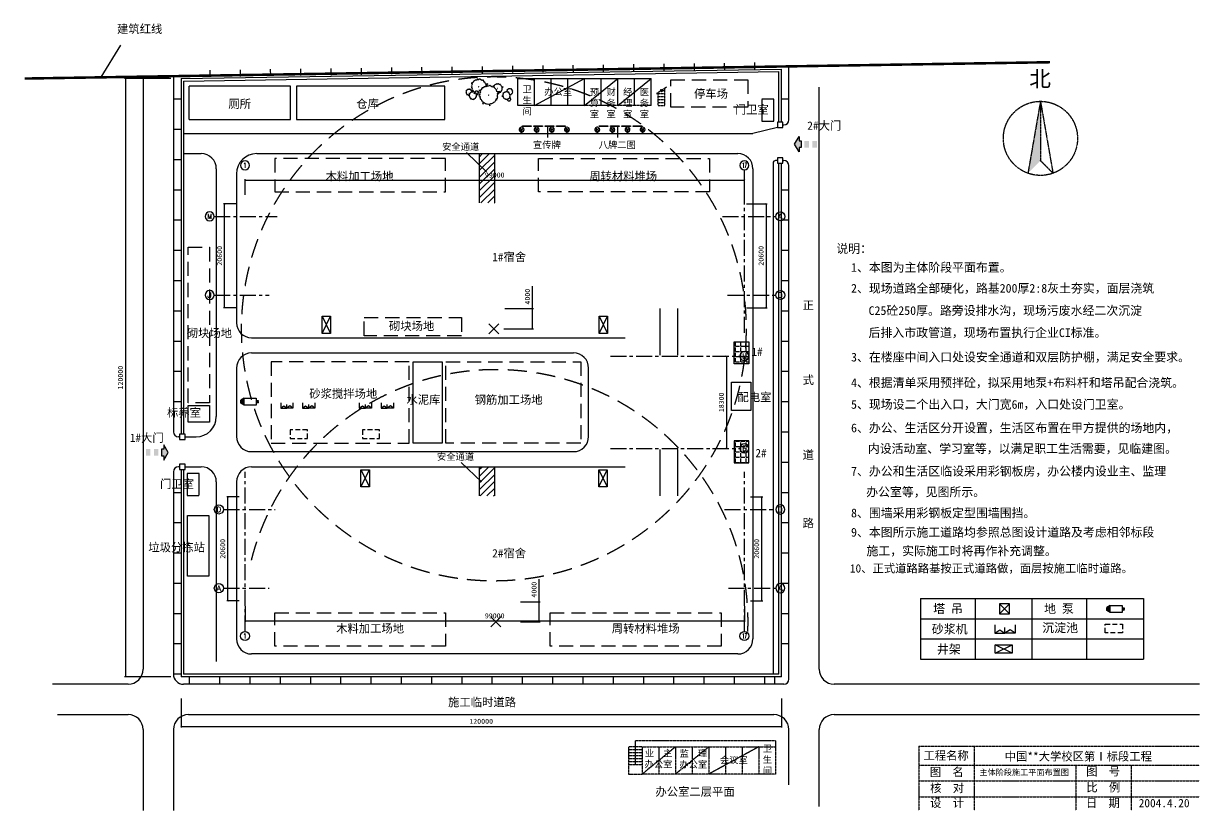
# Model space of a CAD drawing. Extents: x -583905 to 1065231, y 80891 to 497838.
# Drawn here: x -109435 to 123663, y 80891 to 236920 of the extents above; entities that cross this region are included whole.
import ezdxf
from ezdxf.enums import TextEntityAlignment as Align

# ---------------------------------------------------------------- set-up
doc = ezdxf.new("R2010")
doc.units = 0
for name, pattern in [('CENTER', [50.8, 31.75, -6.35, 6.35, -6.35]), ('DASHED', [19.05, 12.7, -6.35]), ('DASHED2', [9.525, 6.35, -3.175])]:
    doc.linetypes.add(name, pattern=pattern)
doc.layers.get('0').update_dxf_attribs({"linetype": 'CONTINUOUS'})
doc.layers.get('DEFPOINTS').update_dxf_attribs({"linetype": 'CONTINUOUS'})
for name, color, linetype in [('AXIS', 7, 'CONTINUOUS'), ('LAYER3', 3, 'CONTINUOUS'), ('LUNKUO', 6, 'CONTINUOUS'), ('周边', 7, 'CONTINUOUS'), ('围墙', 7, 'CONTINUOUS'), ('堆场', 7, 'DASHED'), ('塔吊机械', 1, 'CONTINUOUS'), ('墙基线', 7, 'CONTINUOUS'), ('拟建', 7, 'CONTINUOUS'), ('机械', 1, 'CONTINUOUS'), ('柱', 1, 'CONTINUOUS'), ('标注', 7, 'CONTINUOUS'), ('绿化', 3, 'CONTINUOUS'), ('轴线', 1, 'CENTER'), ('轴线号', 7, 'CONTINUOUS'), ('道路', 8, 'CONTINUOUS')]:
    doc.layers.add(name, color=color, linetype=linetype)
doc.styles.add('COMPLEX', font='COMPLEX')
doc.styles.add('文字', font='SimSun.ttf')
doc.dimstyles.new('ISO-25', dxfattribs={"dimtxt": 1000, "dimasz": 300, "dimexe": 200, "dimexo": 2000, "dimgap": 500, "dimtad": 1, "dimdec": 0, "dimtxsty": 'STANDARD', "dimblk": 'ARCHTICK', "dimcen": 2.5, "dimazin": 3, "dimtfac": 1, "dimtdec": 0, "dimtmove": 0, "dimatfit": 3})
pattern_1 = [(45, (-552362.3, -1137769.5), (-673.5192, 673.5192), [])]
pattern_2 = [(0, (-896584.9, -1137769.5), (0, 1047.75), [762, -285.75]), (90, (-896584.9, -1137769.5), (-1047.75, 6e-14), [762, -285.75])]

# ---------------------------------------------------------------- blocks, each defined once
blk = doc.blocks.new('_AXISO')
blk.add_circle((0, 0), 0.5)
at = {"layer": '轴线号', "style": 'COMPLEX', "width": 1.041667}
blk.add_attdef('A', text='', height=0.56, dxfattribs=at).set_placement((-0.25, -0.28), (0.25, -0.28), align=Align.FIT)
blk = doc.blocks.new('_ARCHTICK')
at = {"color": 0, "linetype": 'BYBLOCK', "const_width": 0.15}
blk.add_lwpolyline([(-0.5, -0.5), (0.5, 0.5)], dxfattribs=at)
blk = doc.blocks.new('*D9')
at = {"layer": 'DEFPOINTS', "color": 0}
for p in [(-69575, 201171), (-65341, 201171), (-65341, 180571)]:
    blk.add_point(p, dxfattribs=at)
at = {"layer": '标注', "color": 0}
for p, q in [((-67341, 201171), (-69775, 201171)), ((-69575, 180571), (-69575, 201171)), ((-67341, 180571), (-69775, 180571))]:
    blk.add_line(p, q, dxfattribs=at)
at = {"layer": '标注', "color": 0, "xscale": 300, "yscale": 300, "zscale": 300}
for p, rotation in [((-69575, 201171), 90), ((-69575, 180571), 270)]:
    blk.add_blockref('_ARCHTICK', p, dxfattribs=dict(at, rotation=rotation))
at = {"layer": '标注', "color": 0, "insert": (-70575, 190871), "char_height": 1000, "attachment_point": 5, "rotation": 90}
blk.add_mtext('20600', dxfattribs=at)
blk = doc.blocks.new('*D7')
at = {"layer": 'DEFPOINTS', "color": 0}
for p in [(33468, 205883), (-65532, 200962), (33468, 200962)]:
    blk.add_point(p, dxfattribs=at)
at = {"layer": '标注', "color": 0}
for p, q in [((-65532, 202962), (-65532, 206083)), ((-65532, 205883), (33468, 205883)), ((33468, 202962), (33468, 206083))]:
    blk.add_line(p, q, dxfattribs=at)
at = {"layer": '标注', "color": 0, "xscale": 300, "yscale": 300, "zscale": 300, "rotation": 180}
blk.add_blockref('_ARCHTICK', (-65532, 205883), dxfattribs=at)
at = {"layer": '标注', "color": 0, "xscale": 300, "yscale": 300, "zscale": 300}
blk.add_blockref('_ARCHTICK', (33468, 205883), dxfattribs=at)
at = {"layer": '标注', "color": 0, "insert": (-16032, 206883), "char_height": 1000, "attachment_point": 5}
blk.add_mtext('99000', dxfattribs=at)
blk = doc.blocks.new('*D8')
at = {"layer": 'DEFPOINTS', "color": 0}
for p in [(-65532, 123393), (33468, 123393), (33468, 118472)]:
    blk.add_point(p, dxfattribs=at)
at = {"layer": '标注', "color": 0}
for p, q in [((-65532, 121393), (-65532, 118272)), ((33468, 121393), (33468, 118272)), ((-65532, 118472), (33468, 118472))]:
    blk.add_line(p, q, dxfattribs=at)
at = {"layer": '标注', "color": 0, "xscale": 300, "yscale": 300, "zscale": 300, "rotation": 180}
blk.add_blockref('_ARCHTICK', (-65532, 118472), dxfattribs=at)
at = {"layer": '标注', "color": 0, "xscale": 300, "yscale": 300, "zscale": 300}
blk.add_blockref('_ARCHTICK', (33468, 118472), dxfattribs=at)
at = {"layer": '标注', "color": 0, "insert": (-16032, 119472), "char_height": 1000, "attachment_point": 5}
blk.add_mtext('99000', dxfattribs=at)
blk = doc.blocks.new('*D11')
at = {"layer": 'DEFPOINTS', "color": 0}
for p in [(25138, 170971), (25138, 152671), (29897, 152671)]:
    blk.add_point(p, dxfattribs=at)
at = {"layer": '标注', "color": 0}
for p, q in [((27138, 170971), (30097, 170971)), ((29897, 170971), (29897, 152671)), ((27138, 152671), (30097, 152671))]:
    blk.add_line(p, q, dxfattribs=at)
at = {"layer": '标注', "color": 0, "xscale": 300, "yscale": 300, "zscale": 300}
for p, rotation in [((29897, 170971), 90), ((29897, 152671), 270)]:
    blk.add_blockref('_ARCHTICK', p, dxfattribs=dict(at, rotation=rotation))
at = {"layer": '标注', "color": 0, "insert": (28897, 161821), "char_height": 1000, "attachment_point": 5, "rotation": 90}
blk.add_mtext('18300', dxfattribs=at)
blk = doc.blocks.new('*D10')
at = {"layer": 'DEFPOINTS', "color": 0}
for p in [(32655, 143071), (36889, 143071), (32655, 122471)]:
    blk.add_point(p, dxfattribs=at)
at = {"layer": '标注', "color": 0}
for p, q in [((34655, 143071), (37089, 143071)), ((36889, 122471), (36889, 143071)), ((34655, 122471), (37089, 122471))]:
    blk.add_line(p, q, dxfattribs=at)
at = {"layer": '标注', "color": 0, "xscale": 300, "yscale": 300, "zscale": 300}
for p, rotation in [((36889, 143071), 90), ((36889, 122471), 270)]:
    blk.add_blockref('_ARCHTICK', p, dxfattribs=dict(at, rotation=rotation))
at = {"layer": '标注', "color": 0, "insert": (35889, 132771), "char_height": 1000, "attachment_point": 5, "rotation": 90}
blk.add_mtext('20600', dxfattribs=at)
blk = doc.blocks.new('*D12')
at = {"layer": 'DEFPOINTS', "color": 0}
for p in [(31851, 201171), (31851, 180571), (37761, 180571)]:
    blk.add_point(p, dxfattribs=at)
at = {"layer": '标注', "color": 0}
for p, q in [((33851, 201171), (37961, 201171)), ((37761, 201171), (37761, 180571)), ((33851, 180571), (37961, 180571))]:
    blk.add_line(p, q, dxfattribs=at)
at = {"layer": '标注', "color": 0, "xscale": 300, "yscale": 300, "zscale": 300}
for p, rotation in [((37761, 201171), 90), ((37761, 180571), 270)]:
    blk.add_blockref('_ARCHTICK', p, dxfattribs=dict(at, rotation=rotation))
at = {"layer": '标注', "color": 0, "insert": (36761, 190871), "char_height": 1000, "attachment_point": 5, "rotation": 90}
blk.add_mtext('20600', dxfattribs=at)
blk = doc.blocks.new('*D13')
at = {"layer": 'DEFPOINTS', "color": 0}
for p in [(-68954, 143071), (-64719, 143071), (-64719, 122471)]:
    blk.add_point(p, dxfattribs=at)
at = {"layer": '标注', "color": 0}
for p, q in [((-66719, 143071), (-69154, 143071)), ((-68954, 122471), (-68954, 143071)), ((-66719, 122471), (-69154, 122471))]:
    blk.add_line(p, q, dxfattribs=at)
at = {"layer": '标注', "color": 0, "xscale": 300, "yscale": 300, "zscale": 300}
for p, rotation in [((-68954, 143071), 90), ((-68954, 122471), 270)]:
    blk.add_blockref('_ARCHTICK', p, dxfattribs=dict(at, rotation=rotation))
at = {"layer": '标注', "color": 0, "insert": (-69954, 132771), "char_height": 1000, "attachment_point": 5, "rotation": 90}
blk.add_mtext('20600', dxfattribs=at)
blk = doc.blocks.new('A$C3C6C44F6')
at = {"layer": '周边'}
h = blk.add_hatch(color=256, dxfattribs=at)
h.paths.add_polyline_path([(1986, 828), (786, 828), (786, 0), (1986, 0)])
h.paths.add_polyline_path([(786, 2266), (786, 1438), (1986, 1438), (1986, 2266)])
h.paths.add_polyline_path([(1986, 2844), (1986, 3244), (2771, 3244), (1386, 4044), (0, 3244), (786, 3244), (786, 2844)])
at = {"layer": '周边', "linetype": 'CONTINUOUS'}
blk.add_lwpolyline([(1986, 3244), (1986, 2844), (786, 2844), (786, 3244), (0, 3244), (1386, 4044), (2771, 3244), (1986, 3244)], dxfattribs=at)
blk = doc.blocks.new('CLUMP_OF_TREES_OR_BUSHES_-')
for points in [[(-10.993, 56.487), (-9.228, 58.426), (-10.144, 63.512), (-8.923, 67.033), (-3.43, 69.772), (2.673, 72.119), (-2.82, 71.728), (-10.449, 71.728), (-13.195, 74.075), (-13.806, 83.073), (-16.857, 86.594), (-22.045, 92.071), (-22.961, 94.81), (-22.656, 98.722), (-28.759, 100.678), (-31.811, 99.113), (-35.472, 101.461), (-45.543, 109.676), (-49.815, 108.503), (-55.308, 106.155), (-59.58, 106.938), (-60.801, 113.98), (-63.242, 104.982), (-67.209, 106.938), (-70.872, 104.59), (-74.839, 104.982), (-80.637, 101.461), (-86.435, 101.069), (-90.402, 97.548), (-90.402, 94.419), (-93.454, 90.898), (-98.947, 90.115), (-105.66, 90.115), (-101.083, 87.768), (-98.031, 82.682), (-100.778, 77.596), (-103.829, 74.466), (-103.219, 69.772), (-104.134, 65.077), (-108.102, 62.73), (-104.439, 60.774), (-102.609, 55.297), (-103.829, 50.211), (-102.303, 44.342), (-98.947, 41.995), (-98.031, 38.865), (-98.031, 34.953), (-93.148, 32.606), (-90.707, 29.476), (-91.317, 22.434), (-93.454, 17.348), (-89.487, 21.26), (-85.519, 23.999), (-82.468, 23.216), (-78.806, 19.304), (-74.228, 15.783), (-69.956, 15.392), (-59.886, 12.653), (-58.254, 7.074)], [(59.448, 5.262), (60.936, 4.858), (62.652, -1.011), (63.415, 4.858), (64.178, 5.836), (66.848, 6.814), (69.709, 6.569), (73.905, 7.792), (76.385, 9.748), (79.627, 10.237), (81.153, 12.438), (84.014, 15.127), (84.205, 17.084), (85.158, 17.573), (88.591, 16.839), (85.73, 20.262), (88.591, 20.751), (89.545, 21.974), (90.689, 24.174), (91.452, 24.663), (90.499, 25.886), (91.261, 31.999), (92.596, 33.466), (92.024, 36.645), (92.787, 38.845), (96.22, 40.557), (100.035, 42.024), (96.602, 41.779), (91.834, 41.779), (90.117, 43.246), (89.736, 48.871), (87.828, 51.071), (84.586, 54.494), (84.014, 56.206), (84.205, 58.651), (80.39, 59.873), (78.483, 58.895), (76.194, 60.362), (69.9, 65.497), (67.23, 64.764), (63.797, 63.297), (61.126, 63.786), (60.364, 68.187), (58.838, 62.563), (56.358, 63.786), (54.07, 62.319), (51.59, 62.563), (47.966, 60.362), (44.343, 60.118), (41.863, 57.917), (41.863, 55.961), (39.956, 53.761), (36.523, 53.272), (32.327, 53.272), (35.187, 51.805), (36.641, 49.381)]]:
    blk.add_lwpolyline(points)
for points in [[(-4.577, 66.508), (-7.629, 55.261), (-12.588, 57.706), (-17.166, 54.772), (-22.125, 55.261), (-29.372, 50.86), (-36.62, 50.371), (-41.579, 45.969), (-41.579, 42.057), (-45.393, 37.656), (-52.259, 36.678), (-60.651, 36.678), (-54.93, 33.743), (-51.115, 27.386), (-54.548, 21.029), (-58.363, 17.116), (-57.6, 11.248), (-58.744, 5.38), (-63.703, 2.446), (-59.126, 0), (-56.837, -6.846), (-58.363, -13.203), (-56.455, -20.539), (-52.259, -23.473), (-51.115, -27.385), (-51.115, -32.275), (-45.012, -35.21), (-41.96, -39.122), (-42.723, -47.924), (-45.393, -54.282), (-40.434, -49.391), (-35.475, -45.968), (-31.661, -46.946), (-27.083, -51.837), (-21.362, -56.238), (-16.021, -56.727), (-3.433, -60.15), (0, -71.887), (1.526, -60.15), (3.052, -58.194), (8.392, -56.238), (14.114, -56.727), (22.506, -54.282), (27.465, -50.369), (33.949, -49.391), (37.001, -44.99), (42.723, -39.611), (43.104, -35.699), (45.012, -34.721), (51.878, -36.188), (46.156, -29.341), (51.878, -28.363), (53.785, -25.918), (56.074, -21.517), (57.6, -20.539), (55.692, -18.094), (57.218, -5.868), (59.888, -2.934), (58.744, 3.424), (60.27, 7.825), (67.136, 11.248), (74.765, 14.182), (67.899, 13.693), (58.363, 13.693), (54.93, 16.627), (54.167, 27.875), (50.352, 32.276), (43.867, 39.123), (42.723, 42.546), (43.104, 47.436), (35.475, 49.882), (31.661, 47.925), (27.083, 50.86), (14.495, 61.129), (9.155, 59.662), (2.289, 56.728), (-3.052, 57.706)], [(-58.055, 61.947), (-58.97, 60.774), (-57.139, 60.774)], [(-1.144, 1.468), (-2.289, 0), (0, 0)], [(62.08, 35.667), (61.508, 34.933), (62.652, 34.933)]]:
    blk.add_lwpolyline(points, close=True)
blk = doc.blocks.new('A$C7AB25CB9')
at = {"layer": 'LAYER3'}
for p, q in [((42, 1205), (807, 1177)), ((807, 1177), (99, 1328)), ((994, 266), (219, 274)), ((445, 91), (994, 266)), ((1105, 1773), (1462, 1084)), ((1590, 617), (1120, 0)), ((1287, 60), (1590, 617)), ((1462, 1084), (1415, 1636))]:
    blk.add_line(p, q, dxfattribs=at)
blk.add_circle((924, 873), 200, dxfattribs=at)
for start, end in [(159.4395, 222.05005), (76.77535, 150.94372), (240.41806, 284.14241), (295.3565, 55.35439)]:
    blk.add_arc((897, 885), 913, start, end, dxfattribs=at)
blk = doc.blocks.new('*D19')
at = {"layer": 'DEFPOINTS', "color": 0}
for p in [(-12953, 122286), (-7239, 122286), (-12953, 118286)]:
    blk.add_point(p, dxfattribs=at)
at = {"layer": '标注', "color": 0}
for p, q in [((-7239, 122286), (-7239, 126753)), ((-10953, 122286), (-7039, 122286)), ((-7239, 118286), (-7239, 122286)), ((-10953, 118286), (-7039, 118286))]:
    blk.add_line(p, q, dxfattribs=at)
at = {"layer": '标注', "color": 0, "xscale": 300, "yscale": 300, "zscale": 300}
for p, rotation in [((-7239, 122286), 90), ((-7239, 118286), 270)]:
    blk.add_blockref('_ARCHTICK', p, dxfattribs=dict(at, rotation=rotation))
at = {"layer": '标注', "color": 0, "insert": (-8239, 124669), "char_height": 1000, "attachment_point": 5, "rotation": 90}
blk.add_mtext('4000', dxfattribs=at)
blk = doc.blocks.new('A$C466C0C2C')
at = {"layer": '机械'}
for p, q in [((0, 619), (250, 619)), ((0, 520), (250, 520)), ((83, 619), (83, 520)), ((100, 724), (422, 724)), ((100, 415), (422, 415)), ((250, 619), (250, 520)), ((422, 1139), (2397, 1139)), ((422, 0), (422, 1139)), ((2397, 0), (422, 0)), ((2397, 1139), (2937, 827)), ((2397, 1139), (2397, 0)), ((2397, 1139), (2397, 0)), ((2397, 0), (2937, 312)), ((2515, 1071), (2515, 68)), ((2617, 1012), (2617, 127)), ((2726, 949), (2726, 190)), ((2836, 885), (2836, 253)), ((2937, 827), (2937, 312))]:
    blk.add_line(p, q, dxfattribs=at)
for centre, start, end in [((100, 624), 90, 180), ((100, 515), 180, 270)]:
    blk.add_arc(centre, 100, start, end, dxfattribs=at)
blk = doc.blocks.new('A$C09D66538')
at = {"layer": '柱', "xscale": 1.5, "yscale": 1.5, "zscale": 1.5}
blk.add_blockref('A$C466C0C2C', (0, 0), dxfattribs=at)
blk = doc.blocks.new('A$C163C7220')
at = {"layer": 'LUNKUO', "ltscale": 2, "rotation": 359.999990026076}
blk.add_blockref('A$C09D66538', (0, 0), dxfattribs=at)
blk = doc.blocks.new('*D32')
at = {"layer": 'DEFPOINTS', "color": 0}
for p in [(-16032, 180386), (-8541, 180386), (-16207, 176386)]:
    blk.add_point(p, dxfattribs=at)
at = {"layer": '标注', "color": 0}
for p, q in [((-8541, 180386), (-8541, 184853)), ((-14032, 180386), (-8341, 180386)), ((-8541, 176386), (-8541, 180386)), ((-14207, 176386), (-8341, 176386))]:
    blk.add_line(p, q, dxfattribs=at)
at = {"layer": '标注', "color": 0, "xscale": 300, "yscale": 300, "zscale": 300}
for p, rotation in [((-8541, 180386), 90), ((-8541, 176386), 270)]:
    blk.add_blockref('_ARCHTICK', p, dxfattribs=dict(at, rotation=rotation))
at = {"layer": '标注', "color": 0, "insert": (-9541, 182769), "char_height": 1000, "attachment_point": 5, "rotation": 90}
blk.add_mtext('4000', dxfattribs=at)
blk = doc.blocks.new('*D37')
at = {"layer": 'DEFPOINTS', "color": 0}
for p in [(-78217, 105070), (40780, 105070), (40780, 97570)]:
    blk.add_point(p, dxfattribs=at)
at = {"layer": '标注', "color": 0}
for p, q in [((-78217, 103070), (-78217, 97370)), ((40780, 103070), (40780, 97370)), ((-78217, 97570), (40780, 97570))]:
    blk.add_line(p, q, dxfattribs=at)
at = {"layer": '标注', "color": 0, "xscale": 300, "yscale": 300, "zscale": 300, "rotation": 180}
blk.add_blockref('_ARCHTICK', (-78217, 97570), dxfattribs=at)
at = {"layer": '标注', "color": 0, "xscale": 300, "yscale": 300, "zscale": 300}
blk.add_blockref('_ARCHTICK', (40780, 97570), dxfattribs=at)
at = {"layer": '标注', "color": 0, "insert": (-18718, 98570), "char_height": 1000, "attachment_point": 5}
blk.add_mtext('120000', dxfattribs=at)
blk = doc.blocks.new('*D38')
at = {"layer": 'DEFPOINTS', "color": 0}
for p in [(-78217, 226003), (-89211, 107421), (-78217, 107421)]:
    blk.add_point(p, dxfattribs=at)
at = {"layer": '标注', "color": 0}
for p, q in [((-80217, 226003), (-89411, 226003)), ((-89211, 226003), (-89211, 107421)), ((-80217, 107421), (-89411, 107421))]:
    blk.add_line(p, q, dxfattribs=at)
at = {"layer": '标注', "color": 0, "xscale": 300, "yscale": 300, "zscale": 300}
for p, rotation in [((-89211, 226003), 90), ((-89211, 107421), 270)]:
    blk.add_blockref('_ARCHTICK', p, dxfattribs=dict(at, rotation=rotation))
at = {"layer": '标注', "color": 0, "insert": (-90211, 166712), "char_height": 1000, "attachment_point": 5, "rotation": 90}
blk.add_mtext('120000', dxfattribs=at)

msp = doc.modelspace()

# ---------------------------------------------------------------- hatches: boundary and pattern name
at = {"linetype": 'CENTER'}
msp.add_hatch(color=256, dxfattribs=at).paths.add_polyline_path([(92140.2, 221496.2), (89656.9, 207233.6), (92140.2, 209740)])
at = {"layer": '周边'}
h = msp.add_hatch(dxfattribs=at)
h.set_pattern_fill('ANGLE', color=256, scale=150, style=0)
h.set_pattern_definition(pattern_2)
h.paths.add_polyline_path([(34357.1, 173840.7), (31435.2, 173840.7), (31435.2, 169438.1), (34357.1, 169438.1)])
h = msp.add_hatch(dxfattribs=at)
h.set_pattern_fill('ANGLE', color=256, scale=150, style=0)
h.set_pattern_definition(pattern_2)
h.paths.add_polyline_path([(31435.2, 149801.5), (34357.1, 149801.5), (34357.1, 154204.1), (31435.2, 154204.1)])
h.paths.add_polyline_path([(35227.2, 150537.9), (38367.5, 150537.9), (38367.5, 152937.7), (35227.2, 152937.7)], flags=9)
at = {"layer": '绿化', "ltscale": 8000}
h = msp.add_hatch(dxfattribs=at)
h.set_pattern_fill('ANSI31', color=256, scale=300, style=0)
h.set_pattern_definition(pattern_1)
h.paths.add_polyline_path([(-19032.2, 201356.1), (-16032.2, 201356.1), (-16032.2, 208929.4), (-17345, 211121.1), (-19032.2, 211121.1)])
h.paths.add_polyline_path([(-16032.2, 211121.1), (-17345, 211121.1), (-16032.2, 208929.4)], flags=17)
h.paths.add_polyline_path([(-17432.2, 206932.9), (-14632.2, 206932.9), (-14632.2, 206032.9), (-17432.2, 206032.9)], flags=9)
h = msp.add_hatch(dxfattribs=at)
h.set_pattern_fill('ANSI31', color=256, scale=300, style=0)
h.set_pattern_definition(pattern_1)
h.paths.add_polyline_path([(-19032.2, 143256.1), (-16032.2, 143256.1), (-16032.2, 149033.7), (-19032.2, 149033.7)])

# ---------------------------------------------------------------- linework, layer by layer
at = {"ltscale": 100}
for p, q in [((-109184.7, 226010.1), (94027.5, 229246.6)), ((-78217.2, 226003.2), (40780.4, 227898.5)), ((-77717.2, 225511.1), (40280.4, 227390.5))]:
    msp.add_line(p, q, dxfattribs=at)
for p, q in [((-11434.6, 226050), (1765.4, 226050)), ((-11434.6, 220650), (-11434.6, 226050)), ((-8134.6, 220650), (1765.4, 226050)), ((-8134.6, 220650), (-8134.6, 226050)), ((-4834.6, 220650), (-4834.6, 226050)), ((-1534.6, 220650), (-1534.6, 226050)), ((1765.4, 220650), (8365.4, 226050)), ((1765.4, 220650), (1765.4, 226050)), ((1765.4, 220650), (1765.4, 226050)), ((1765.4, 226050), (14965.4, 226050)), ((5065.4, 220650), (5065.4, 226050)), ((8365.4, 220650), (14965.4, 226050)), ((8365.4, 220650), (8365.4, 226050)), ((11665.4, 220650), (11665.4, 226050)), ((14965.4, 220650), (14965.4, 226050)), ((1765.4, 220650), (-11434.6, 220650)), ((-19032.2, 201356.1), (-19032.2, 211121.1)), ((-16032.2, 201356.1), (-16032.2, 211121.1)), ((-19032.2, 143256.1), (-19032.2, 149033.7)), ((-16032.2, 143256.1), (-16032.2, 149033.7))]:
    msp.add_line(p, q)
at = {"linetype": 'CENTER'}
for p, q in [((16881.7, 223881.8), (17074.4, 223406.5)), ((16882.3, 223601.6), (16881.7, 223881.8)), ((17072.5, 223726.2), (18021.9, 224347.8)), ((17714.1, 220650), (17714.1, 224146.3)), ((16042.1, 223051.4), (16882.3, 223601.6)), ((16339.7, 220650), (16339.7, 223246.3)), ((16339.7, 223050), (17714.1, 223050)), ((16339.7, 222450), (17714.1, 222450)), ((16339.7, 221850), (17714.1, 221850)), ((16956.2, 223650), (17714.1, 223650)), ((17074.4, 223406.5), (17072.5, 223726.2)), ((92140.2, 221496.2), (89656.9, 207233.6)), ((92140.2, 221496.2), (94623.5, 207233.6)), ((92140.2, 221496.2), (92140.2, 209740)), ((14965.4, 220650), (1765.4, 220650)), ((16339.7, 221250), (17714.1, 221250)), ((16339.7, 220650), (17714.1, 220650)), ((94623.5, 207233.6), (92140.2, 209740)), ((13209, 93519), (10460.3, 93519)), ((10460.3, 93519), (10460.3, 88119)), ((39609, 94719), (11834.6, 94719)), ((11834.6, 94719), (11834.6, 89919)), ((13209, 93519), (26409, 93519)), ((19809, 93519), (13209, 88119)), ((13209, 93519), (13209, 88119)), ((16509, 93519), (16509, 88119)), ((19809, 93519), (19809, 88119)), ((26409, 93519), (19809, 88119)), ((23109, 93519), (23109, 88119)), ((36309, 93519), (26409, 88119)), ((26409, 93519), (39609, 93519)), ((26409, 93519), (26409, 88119)), ((26409, 93519), (26409, 88119)), ((29709, 93519), (29709, 88119)), ((33009, 93519), (33009, 88119)), ((36309, 93519), (36309, 88119)), ((39609, 94719), (39609, 88119)), ((68009.1, 93670.6), (123663.3, 93670.6)), ((68009.1, 93670.6), (68009.1, 80891.3)), ((78986.1, 93670.6), (78986.1, 80891.3)), ((13209, 92919), (10460.3, 92919)), ((13209, 92319), (10460.3, 92319)), ((13209, 91719), (10460.3, 91719)), ((13209, 91119), (10460.3, 91119)), ((13209, 90519), (10460.3, 90519)), ((13209, 89919), (10460.3, 89919)), ((68009.1, 89859.9), (123663.3, 89859.9)), ((99171.6, 89859.9), (99171.6, 80891.3)), ((110124, 89859.9), (110124, 80891.3)), ((10460.3, 88119), (13209, 88119)), ((26409, 88119), (13209, 88119)), ((39609, 88119), (26409, 88119)), ((68009.1, 86761.4), (123663.3, 86761.4)), ((68009.1, 83625.6), (123663.3, 83625.6))]:
    msp.add_line(p, q, dxfattribs=at)
msp.add_circle((92140.2, 214148.7), 7347.5, dxfattribs=at)
at = {"layer": '周边'}
for p, q in [((-17634.9, 207531.8), (-21640.6, 211338.3)), ((-18659.9, 146069.6), (-22665.7, 149876.1)), ((68357.1, 122901), (90460.8, 122901)), ((68357.1, 122901), (68357.1, 110901)), ((90460.8, 122901), (112564.5, 122901)), ((101298, 122901), (101298, 110901)), ((112564.5, 122901), (112564.5, 110901)), ((68357.1, 118901), (90460.8, 118901)), ((68357.1, 118901), (90460.8, 118901)), ((90460.8, 118901), (112564.5, 118901)), ((90460.8, 118901), (112564.5, 118901)), ((68357.1, 114901), (90460.8, 114901)), ((90460.8, 114901), (112564.5, 114901)), ((68357.1, 110901), (112564.5, 110901))]:
    msp.add_line(p, q, dxfattribs=at)
for points in [[(31435.2, 173840.7), (34357.1, 173840.7), (34357.1, 169438.1), (31435.2, 169438.1)], [(-32195.3, 169874.8), (-26476.5, 169874.8), (-26476.5, 153704.5), (-32195.3, 153704.5)], [(30910.4, 165806.3), (34759.8, 165806.3), (34759.8, 160165.8), (30910.4, 160165.8)], [(-76823.9, 161175), (-72552.6, 161175), (-72552.6, 157889.5), (-76823.9, 157889.5)], [(31435.2, 149801.5), (34357.1, 149801.5), (34357.1, 154204.1), (31435.2, 154204.1)], [(-76904.9, 139407.2), (-72734.7, 139407.2), (-72734.7, 127346.8), (-76904.9, 127346.8)]]:
    msp.add_lwpolyline(points, close=True, dxfattribs=at)
at = {"layer": '围墙'}
for p, q in [((-94067.8, 226250.8), (-90177, 232611.7)), ((-12444.7, 227183.8), (-12462.8, 228504.4)), ((-6445.3, 227266.1), (-6463.4, 228586.7)), ((-445.8, 227348.3), (-464, 228668.9)), ((5553.6, 227430.6), (5535.5, 228751.2)), ((11553, 227512.8), (11534.9, 228833.4)), ((17552.5, 227595.1), (17534.4, 228915.7)), ((23551.9, 227677.3), (23533.8, 228997.9)), ((29551.3, 227759.6), (29533.2, 229080.2)), ((35550.8, 227841.8), (35532.7, 229162.4)), ((-72439.1, 226361.4), (-72457.2, 227682)), ((-66439.6, 226443.6), (-66457.8, 227764.2)), ((-60440.2, 226525.9), (-60458.3, 227846.5)), ((-54440.8, 226608.1), (-54458.9, 227928.7)), ((-48441.3, 226690.4), (-48459.4, 228011)), ((-42441.9, 226772.6), (-42460, 228093.2)), ((-36442.5, 226854.9), (-36460.6, 228175.5)), ((-30443, 226937.1), (-30461.1, 228257.7)), ((-24443.6, 227019.4), (-24461.7, 228340)), ((-18444.2, 227101.6), (-18462.3, 228422.2)), ((40280.4, 217343), (40280.4, 227390.5)), ((40780.4, 217343), (40780.4, 227898.5)), ((-78217.2, 226003.2), (-78217.2, 155516.4)), ((-77717.2, 225511.1), (-77717.2, 155516.4)), ((-79537.9, 221967.1), (-78217.2, 221967.1)), ((40780.4, 221967.1), (42101.1, 221967.1)), ((-79537.9, 215967.1), (-78217.2, 215967.1)), ((-79537.9, 209967.1), (-78217.2, 209967.1)), ((40280.4, 107921.1), (40280.4, 209209.9)), ((40780.4, 107421.1), (40780.4, 209209.9)), ((-79537.9, 203967.1), (-78217.2, 203967.1)), ((40780.4, 203967.1), (42101.1, 203967.1)), ((-79537.9, 197967.1), (-78217.2, 197967.1)), ((40780.4, 197967.1), (42101.1, 197967.1)), ((-79537.9, 191967.1), (-78217.2, 191967.1)), ((40780.4, 191967.1), (42101.1, 191967.1)), ((-79537.9, 185967.1), (-78217.2, 185967.1)), ((40780.4, 185967.1), (42101.1, 185967.1)), ((-79537.9, 179967.1), (-78217.2, 179967.1)), ((40780.4, 179967.1), (42101.1, 179967.1)), ((-79537.9, 173967.1), (-78217.2, 173967.1)), ((40780.4, 173967.1), (42101.1, 173967.1)), ((-79537.9, 167967.1), (-78217.2, 167967.1)), ((40780.4, 167967.1), (42101.1, 167967.1)), ((-79537.9, 161967.1), (-78217.2, 161967.1)), ((40780.4, 161967.1), (42101.1, 161967.1)), ((40780.4, 155967.1), (42101.1, 155967.1)), ((40780.4, 149967.1), (42101.1, 149967.1)), ((-78217.2, 148500.4), (-78217.2, 107421.1)), ((-77717.2, 148500.4), (-77717.2, 107921.1)), ((-79537.9, 143967.1), (-78217.2, 143967.1)), ((40780.4, 143967.1), (42101.1, 143967.1)), ((-79537.9, 137967.1), (-78217.2, 137967.1)), ((40780.4, 137967.1), (42101.1, 137967.1)), ((-79537.9, 131967.1), (-78217.2, 131967.1)), ((40780.4, 131967.1), (42101.1, 131967.1)), ((-79537.9, 125967.1), (-78217.2, 125967.1)), ((40780.4, 125967.1), (42101.1, 125967.1)), ((40780.4, 125967.1), (42101.1, 125967.1)), ((-79537.9, 119967.1), (-78217.2, 119967.1)), ((40780.4, 119967.1), (42101.1, 119967.1)), ((40780.4, 119967.1), (42101.1, 119967.1)), ((-79537.9, 113967.1), (-78217.2, 113967.1)), ((40780.4, 113967.1), (42101.1, 113967.1)), ((40780.4, 113967.1), (42101.1, 113967.1)), ((-79537.9, 107967.1), (-78217.2, 107967.1)), ((40780.4, 107421.1), (-78217.2, 107421.1)), ((40280.4, 107921.1), (-77717.2, 107921.1)), ((-76508.8, 106100.4), (-76508.8, 107421.1)), ((-70508.8, 106100.4), (-70508.8, 107421.1)), ((-64508.8, 106100.4), (-64508.8, 107421.1)), ((-58508.8, 106100.4), (-58508.8, 107421.1)), ((-52508.8, 106100.4), (-52508.8, 107421.1)), ((-46508.8, 106100.4), (-46508.8, 107421.1)), ((-40508.8, 106100.4), (-40508.8, 107421.1)), ((-34508.8, 106100.4), (-34508.8, 107421.1)), ((-28508.8, 106100.4), (-28508.8, 107421.1)), ((-22508.8, 106100.4), (-22508.8, 107421.1)), ((-16508.8, 106100.4), (-16508.8, 107421.1)), ((-10508.8, 106100.4), (-10508.8, 107421.1)), ((-4508.8, 106100.4), (-4508.8, 107421.1)), ((1491.2, 106100.4), (1491.2, 107421.1)), ((7491.2, 106100.4), (7491.2, 107421.1)), ((13491.2, 106100.4), (13491.2, 107421.1)), ((19491.2, 106100.4), (19491.2, 107421.1)), ((25491.2, 106100.4), (25491.2, 107421.1)), ((31491.2, 106100.4), (31491.2, 107421.1)), ((37491.2, 106100.4), (37491.2, 107421.1)), ((39491.2, 106100.4), (39491.2, 107421.1))]:
    msp.add_line(p, q, dxfattribs=at)
at = {"layer": '围墙', "linetype": 'DASHED', "ltscale": 200, "const_width": 500}
msp.add_lwpolyline([(-109184.7, 226010.1), (94027.5, 229246.6)], dxfattribs=at)
at = {"layer": '围墙'}
for points in [[(41068.2, 216276.5), (41068.2, 217343), (40001.7, 217343), (40001.7, 216276.5)], [(41068.2, 209209.9), (41068.2, 210276.5), (40001.7, 210276.5), (40001.7, 209209.9)], [(-77420.3, 154449.9), (-77420.3, 155516.4), (-78486.8, 155516.4), (-78486.8, 154449.9)], [(-77420.3, 148500.4), (-77420.3, 149567), (-78486.8, 149567), (-78486.8, 148500.4)]]:
    msp.add_lwpolyline(points, close=True, dxfattribs=at)
at = {"layer": '围墙', "color": 4, "linetype": 'DASHED2', "ltscale": 150}
for points in [[(-53167.8, 156335.9), (-56580.7, 156335.9), (-56580.7, 154655.6), (-53167.8, 154655.6)], [(-38840.5, 156335.9), (-42253.3, 156335.9), (-42253.3, 154655.6), (-38840.5, 154655.6)], [(104996.3, 117810.4), (108409.2, 117810.4), (108409.2, 116130.1), (104996.3, 116130.1)]]:
    msp.add_lwpolyline(points, close=True, dxfattribs=at)
at = {"layer": '堆场'}
for p, q in [((-5565, 216488), (-5565, 214348.3)), ((8310.5, 216488), (8310.5, 214348.3)), ((79194.3, 122901), (79194.3, 110901)), ((90460.8, 122901), (90460.8, 110901))]:
    msp.add_line(p, q, dxfattribs=at)
for points in [[(-76687.3, 217883.7), (-56539.3, 217883.7), (-56539.3, 224523.5), (-76687.3, 224523.5)], [(-55294.7, 217883.7), (-25895.4, 217883.7), (-25895.4, 224523.5), (-55294.7, 224523.5)], [(39280.6, 217542.7), (39280.6, 221943.7), (36941.7, 221943.7), (36941.7, 217542.7)], [(-74649.3, 143319.5), (-74649.3, 147720.5), (-76988.3, 147720.5), (-76988.3, 143319.5)]]:
    msp.add_lwpolyline(points, close=True, dxfattribs=at)
at = {"layer": '堆场', "ltscale": 220}
for points in [[(18861.8, 225739.7), (34112.5, 225739.7), (34112.5, 220339.7), (18861.8, 220339.7)], [(-59651.3, 203534.9), (-25759, 203534.9), (-25759, 210174.6), (-59651.3, 210174.6)], [(26556, 203534.9), (-7336.3, 203534.9), (-7336.3, 210174.6), (26556, 210174.6)], [(-76823.9, 192554.6), (-72557.3, 192554.6), (-72557.3, 161742.6), (-76823.9, 161742.6)], [(-41914.8, 178606), (-22637.8, 178606), (-22637.8, 175017.4), (-41914.8, 175017.4)], [(-60367.9, 153704.5), (-33018.8, 153704.5), (-33018.8, 169874.8), (-60367.9, 169874.8)], [(1003.1, 153704.5), (-25699.7, 153704.5), (-25699.7, 169874.8), (1003.1, 169874.8)], [(-59651.3, 120107.3), (-25759, 120107.3), (-25759, 113467.6), (-59651.3, 113467.6)], [(-5033, 120107.3), (28859.3, 120107.3), (28859.3, 113467.6), (-5033, 113467.6)]]:
    msp.add_lwpolyline(points, close=True, dxfattribs=at)
at = {"layer": '塔吊机械', "color": 6, "ltscale": 100}
for p, q in [((-50245.2, 175473.2), (-48564.9, 178886.1)), ((-50245.2, 178886.1), (-48564.9, 175473.2)), ((4650.4, 178886.1), (6330.7, 175473.2)), ((4650.4, 175473.2), (6330.7, 178886.1)), ((-42549.9, 148446.6), (-40869.6, 145033.7)), ((-42549.9, 145033.7), (-40869.6, 148446.6)), ((4580.7, 148446.6), (6261, 145033.7)), ((4580.7, 145033.7), (6261, 148446.6)), ((86560.6, 112060.2), (83147.7, 113740.5)), ((83147.7, 112060.2), (86560.6, 113740.5))]:
    msp.add_line(p, q, dxfattribs=at)
at = {"layer": '塔吊机械'}
for p, q in [((-15207, 175386.1), (-17207, 177386.1)), ((-15207, 177386.1), (-17207, 175386.1)), ((86037.5, 119882.1), (84037.5, 121882.1)), ((84037.5, 119882.1), (86037.5, 121882.1)), ((-14821.8, 117286.1), (-16821.8, 119286.1)), ((-14821.8, 119286.1), (-16821.8, 117286.1))]:
    msp.add_line(p, q, dxfattribs=at)
at = {"layer": '塔吊机械', "ltscale": 100}
for p, q in [((-58461.9, 161686.5), (-58461.9, 160686.2)), ((-58461.9, 160686.2), (-57863.1, 161118.2)), ((-57863.1, 161118.2), (-57264.3, 160686.2)), ((-57264.3, 160686.2), (-57264.3, 161381.7)), ((-56665.5, 161118.2), (-57264.3, 160686.2)), ((-56066.7, 160686.2), (-56665.5, 161118.2)), ((-56066.7, 161686.5), (-56066.7, 160686.2)), ((-54108.6, 161686.5), (-54108.6, 160686.2)), ((-54108.6, 160686.2), (-53509.8, 161118.2)), ((-53509.8, 161118.2), (-52911, 160686.2)), ((-52911, 160686.2), (-52911, 161381.7)), ((-52312.2, 161118.2), (-52911, 160686.2)), ((-51713.4, 160686.2), (-52312.2, 161118.2)), ((-51713.4, 161686.5), (-51713.4, 160686.2)), ((-42871.8, 161686.5), (-42871.8, 160686.2)), ((-42871.8, 160686.2), (-42273, 161118.2)), ((-42273, 161118.2), (-41674.2, 160686.2)), ((-41674.2, 160686.2), (-41674.2, 161381.7)), ((-41075.4, 161118.2), (-41674.2, 160686.2)), ((-40476.6, 160686.2), (-41075.4, 161118.2)), ((-40476.6, 161686.5), (-40476.6, 160686.2)), ((-38518.5, 161686.5), (-38518.5, 160686.2)), ((-38518.5, 160686.2), (-37919.7, 161118.2)), ((-37919.7, 161118.2), (-37320.9, 160686.2)), ((-37320.9, 160686.2), (-37320.9, 161381.7)), ((-36722.1, 161118.2), (-37320.9, 160686.2)), ((-36123.3, 160686.2), (-36722.1, 161118.2)), ((-36123.3, 161686.5), (-36123.3, 160686.2)), ((-58461.9, 160686.2), (-57264.3, 160686.2)), ((-56066.7, 160686.2), (-57264.3, 160686.2)), ((-54108.6, 160686.2), (-52911, 160686.2)), ((-51713.4, 160686.2), (-52911, 160686.2)), ((-42871.8, 160686.2), (-41674.2, 160686.2)), ((-40476.6, 160686.2), (-41674.2, 160686.2)), ((-38518.5, 160686.2), (-37320.9, 160686.2)), ((-36123.3, 160686.2), (-37320.9, 160686.2)), ((83113, 117687.5), (83113, 116020.3)), ((83113, 116020.3), (84111, 116740.3)), ((84111, 116740.3), (85109, 116020.3)), ((85109, 116020.3), (85109, 117179.5)), ((86107, 116740.3), (85109, 116020.3)), ((87105, 116020.3), (86107, 116740.3)), ((87105, 117687.5), (87105, 116020.3)), ((83113, 116020.3), (85109, 116020.3)), ((87105, 116020.3), (85109, 116020.3))]:
    msp.add_line(p, q, dxfattribs=at)
at = {"layer": '塔吊机械', "color": 6}
for points in [[(-50245.2, 175473.2), (-50245.2, 178886.1), (-48564.9, 178886.1), (-48564.9, 175473.2)], [(4650.4, 175473.2), (4650.4, 178886.1), (6330.7, 178886.1), (6330.7, 175473.2)], [(-42549.9, 145033.7), (-42549.9, 148446.6), (-40869.6, 148446.6), (-40869.6, 145033.7)], [(4580.7, 145033.7), (4580.7, 148446.6), (6261, 148446.6), (6261, 145033.7)], [(86560.6, 112060.2), (83147.7, 112060.2), (83147.7, 113740.5), (86560.6, 113740.5)]]:
    msp.add_lwpolyline(points, close=True, dxfattribs=at)
at = {"layer": '塔吊机械'}
msp.add_lwpolyline([(84037.5, 121882.1), (84037.5, 119882.1), (86037.5, 119882.1), (86037.5, 121882.1)], close=True, dxfattribs=at)
at = {"layer": '塔吊机械', "linetype": 'DASHED', "ltscale": 300}
msp.add_circle((-16207, 176386.1), 50000, dxfattribs=at)
msp.add_arc((-15821.8, 118286.1), 50000, 357.78514, 167.452221, dxfattribs=at)
at = {"layer": '墙基线'}
for p, q in [((16782.8, 171156.1), (16782.8, 180386.1)), ((20267.8, 171156.1), (20267.8, 180386.1)), ((16782.8, 143256.1), (16782.8, 152486.1)), ((20267.8, 143256.1), (20267.8, 152486.1))]:
    msp.add_line(p, q, dxfattribs=at)
at = {"layer": '绿化', "ltscale": 8000}
for points in [[(-10513.8, 216660.9), (-8783.6, 216660.9), (-8783.6, 216488), (-10513.8, 216488)], [(-8269.1, 216660.9), (-6538.9, 216660.9), (-6538.9, 216488), (-8269.1, 216488)], [(-6053.5, 216660.9), (-4323.3, 216660.9), (-4323.3, 216488), (-6053.5, 216488)], [(-3808.7, 216660.9), (-2078.6, 216660.9), (-2078.6, 216488), (-3808.7, 216488)], [(4678.2, 216660.9), (6408.4, 216660.9), (6408.4, 216488), (4678.2, 216488)], [(6923, 216660.9), (8653.1, 216660.9), (8653.1, 216488), (6923, 216488)], [(9138.6, 216660.9), (10868.7, 216660.9), (10868.7, 216488), (9138.6, 216488)], [(11383.3, 216660.9), (13113.5, 216660.9), (13113.5, 216488), (11383.3, 216488)]]:
    msp.add_lwpolyline(points, close=True, dxfattribs=at)
at = {"layer": '轴线', "ltscale": 100}
for p, q in [((33467.8, 175607.5), (33467.8, 207899.7)), ((-71636.2, 198671.1), (-59182.7, 198671.1)), ((29104.9, 198671.1), (39676.3, 198671.1)), ((-71636.2, 183071.1), (-60773.4, 183071.1)), ((30099.1, 183071.1), (39676.3, 183071.1)), ((6900.1, 170971.1), (32567.1, 170971.1)), ((6900.1, 152671.1), (32567.1, 152671.1)), ((-65532.2, 116368.4), (-65532.2, 148034.7)), ((33467.8, 116368.4), (33467.8, 148034.7)), ((-69816.1, 140571.1), (-59579.9, 140571.1)), ((29503, 140571.1), (39688.3, 140571.1)), ((-69816.1, 124971.1), (-60773, 124971.1)), ((30298.4, 124971.1), (39688.3, 124971.1))]:
    msp.add_line(p, q, dxfattribs=at)
at = {"layer": '道路'}
for p, q in [((42280.4, 217809.8), (42280.4, 228683.9)), ((-85717.2, 226415.7), (-85717.2, 108921.1)), ((-79717.2, 226511.3), (-79717.2, 155983.1)), ((48280.4, 108921.1), (48280.4, 224281.8)), ((41068.2, 216809.8), (41280.4, 216809.8)), ((-77717.2, 215121.1), (35152.8, 215121.1)), ((40001.7, 216276.5), (35152.8, 215121.1)), ((-77493.4, 211121.1), (-74217.2, 211121.1)), ((-63217.2, 211121.1), (32152.8, 211121.1)), ((-71217.2, 208121.1), (-71217.2, 158983.1)), ((35152.8, 208121.1), (35152.8, 114921.1)), ((39152.8, 209243.2), (39152.8, 107921.1)), ((40001.7, 209743.2), (39652.8, 209743.2)), ((41068.2, 209743.2), (41280.4, 209743.2)), ((42280.4, 106921.1), (42280.4, 208743.2)), ((-67217.2, 207121.1), (-67217.2, 177608.5)), ((-64217.2, 174608.5), (9802.9, 174608.5)), ((-64217.2, 171608.5), (-418.7, 171608.5)), ((-67217.2, 168608.5), (-67217.2, 155033.7)), ((2581.3, 155033.7), (2581.3, 168608.5)), ((-78486.8, 154983.1), (-78717.2, 154983.1)), ((-77420.3, 154983.1), (-75217.2, 154983.1)), ((-64217.2, 152033.7), (-418.7, 152033.7)), ((-79717.2, 148033.7), (-79717.2, 107921.1)), ((-78486.8, 149033.7), (-78717.2, 149033.7)), ((-77420.3, 149033.7), (-74217.2, 149033.7)), ((-64217.2, 149033.7), (9802.9, 149033.7)), ((-71217.2, 146033.7), (-71217.2, 110448.8)), ((-67217.2, 146033.7), (-67217.2, 114921.1)), ((32152.8, 111921.1), (-64217.2, 111921.1)), ((-88717.2, 105921.1), (-103694.5, 105921.1)), ((41280.4, 105921.1), (-77717.2, 105921.1)), ((123663.3, 105921.1), (51280.4, 105921.1)), ((-102694.5, 99921.1), (-88717.2, 99921.1)), ((-76717.2, 99921.1), (39280.4, 99921.1)), ((51280.4, 99921.1), (123663.3, 99921.1)), ((-85717.2, 96921.1), (-85717.2, 80891.3)), ((-79717.2, 96921.1), (-79717.2, 80891.3)), ((42280.4, 85956), (42280.4, 96921.1)), ((48280.4, 81704.1), (48280.4, 96921.1))]:
    msp.add_line(p, q, dxfattribs=at)
for centre, radius, start, end in [((41280.4, 217809.8), 1000, 270, 0), ((-74217.2, 208121.1), 3000, 0, 90), ((-63217.2, 207121.1), 4000, 90, 180), ((32152.8, 208121.1), 3000, 0, 90), ((39652.8, 209243.2), 500, 90, 180), ((41280.4, 208743.2), 1000, 360, 90), ((-64217.2, 177608.5), 3000, 180, 270), ((-64217.2, 168608.5), 3000, 90, 180), ((-418.7, 168608.5), 3000, 0, 90), ((-75217.2, 158983.1), 4000, 270, 0), ((-78717.2, 155983.1), 1000, 180, 270), ((-64217.2, 155033.7), 3000, 180, 270), ((-418.7, 155033.7), 3000, 270, 0), ((-78717.2, 148033.7), 1000, 90, 180), ((-74217.2, 146033.7), 3000, 0, 90), ((-64217.2, 146033.7), 3000, 90, 180), ((-64217.2, 114921.1), 3000, 180, 270), ((32152.8, 114921.1), 3000, 270, 0), ((-88717.2, 108921.1), 3000, 270, 0), ((-77717.2, 107921.1), 2000, 180, 270), ((51280.4, 108921.1), 3000, 180, 270), ((41280.4, 106921.1), 1000, 270, 360), ((-88717.2, 96921.1), 3000, 0, 90), ((-76717.2, 96921.1), 3000, 90, 180), ((39280.4, 96921.1), 3000, 360, 90), ((51280.4, 96921.1), 3000, 90, 180)]:
    msp.add_arc(centre, radius, start, end, dxfattribs=at)

# ---------------------------------------------------------------- block references
at = {"layer": 'AXIS'}
ref = msp.add_blockref('_AXISO', (-65532.2, 208799.7), dxfattribs=dict(at, xscale=-1800, yscale=1800, zscale=1800, rotation=180))
ref.add_attrib('A', '1', dxfattribs={"layer": '轴线号', "height": 1008, "style": 'COMPLEX', "width": 2.083333}).set_placement((-65982.2, 208295.7), (-65082.2, 208295.7), align=Align.FIT)
ref = msp.add_blockref('_AXISO', (33467.8, 208799.7), dxfattribs=dict(at, xscale=-1800, yscale=1800, zscale=1800, rotation=180))
ref.add_attrib('A', '17', dxfattribs={"layer": '轴线号', "height": 1008, "style": 'COMPLEX', "width": 0.646552}).set_placement((33017.8, 208295.7), (33917.8, 208295.7), align=Align.FIT)
ref = msp.add_blockref('_AXISO', (-72536.2, 198671.1), dxfattribs=dict(at, xscale=-1800, yscale=1800, zscale=1800, rotation=180))
ref.add_attrib('A', 'M', dxfattribs={"layer": '轴线号', "height": 1008, "style": 'COMPLEX', "width": 0.892857}).set_placement((-72986.2, 198167.1), (-72086.2, 198167.1), align=Align.FIT)
ref = msp.add_blockref('_AXISO', (40576.3, 198671.1), dxfattribs=dict(at, xscale=1800, yscale=1800, zscale=1800, rotation=180))
ref.add_attrib('A', 'A', dxfattribs={"layer": '轴线号', "height": 1008, "style": 'COMPLEX', "width": 1.041667}).set_placement((40126.3, 198167.1), (41026.3, 198167.1), align=Align.FIT)
ref = msp.add_blockref('_AXISO', (-72536.2, 183071.1), dxfattribs=dict(at, xscale=-1800, yscale=1800, zscale=1800, rotation=180))
ref.add_attrib('A', 'J', dxfattribs={"layer": '轴线号', "height": 1008, "style": 'COMPLEX', "width": 1.704545}).set_placement((-72986.2, 182567.1), (-72086.2, 182567.1), align=Align.FIT)
ref = msp.add_blockref('_AXISO', (40576.3, 183071.1), dxfattribs=dict(at, xscale=1800, yscale=1800, zscale=1800, rotation=180))
ref.add_attrib('A', 'D', dxfattribs={"layer": '轴线号', "height": 1008, "style": 'COMPLEX', "width": 1.102941}).set_placement((40126.3, 182567.1), (41026.3, 182567.1), align=Align.FIT)
ref = msp.add_blockref('_AXISO', (33467.1, 170971.1), dxfattribs=dict(at, xscale=-1800, yscale=1800, zscale=1800))
ref.add_attrib('A', 'H', dxfattribs={"layer": '轴线号', "height": 1008, "style": 'COMPLEX', "width": 0.9375}).set_placement((33017.1, 170467.1), (33917.1, 170467.1), align=Align.FIT)
ref = msp.add_blockref('_AXISO', (33467.1, 152671.1), dxfattribs=dict(at, xscale=-1800, yscale=1800, zscale=1800))
ref.add_attrib('A', 'E', dxfattribs={"layer": '轴线号', "height": 1008, "style": 'COMPLEX', "width": 1.171875}).set_placement((33017.1, 152167.1), (33917.1, 152167.1), align=Align.FIT)
ref = msp.add_blockref('_AXISO', (-70716.1, 140571.1), dxfattribs=dict(at, xscale=1800, yscale=1800, zscale=1800))
ref.add_attrib('A', 'D', dxfattribs={"layer": '轴线号', "height": 1008, "style": 'COMPLEX', "width": 1.102941}).set_placement((-71166.1, 140067.1), (-70266.1, 140067.1), align=Align.FIT)
ref = msp.add_blockref('_AXISO', (40588.3, 140571.1), dxfattribs=dict(at, xscale=-1800, yscale=1800, zscale=1800))
ref.add_attrib('A', 'D', dxfattribs={"layer": '轴线号', "height": 1008, "style": 'COMPLEX', "width": 1.102941}).set_placement((40138.3, 140067.1), (41038.3, 140067.1), align=Align.FIT)
at = {"layer": 'AXIS', "xscale": 1800, "yscale": 1800, "zscale": 1800}
msp.add_blockref('_AXISO', (-70716.1, 124971.1), dxfattribs=at).add_auto_attribs({'A': 'A'})
at = {"layer": 'AXIS'}
ref = msp.add_blockref('_AXISO', (40588.3, 124971.1), dxfattribs=dict(at, xscale=-1800, yscale=1800, zscale=1800))
ref.add_attrib('A', 'A', dxfattribs={"layer": '轴线号', "height": 1008, "style": 'COMPLEX', "width": 1.041667}).set_placement((40138.3, 124467.1), (41038.3, 124467.1), align=Align.FIT)
ref = msp.add_blockref('_AXISO', (-65532.2, 115468.4), dxfattribs=dict(at, xscale=1800, yscale=1800, zscale=1800))
ref.add_attrib('A', '1', dxfattribs={"layer": '轴线号', "height": 1008, "style": 'COMPLEX', "width": 2.083333}).set_placement((-65982.2, 114964.4), (-65082.2, 114964.4), align=Align.FIT)
ref = msp.add_blockref('_AXISO', (33467.8, 115468.4), dxfattribs=dict(at, xscale=1800, yscale=1800, zscale=1800))
ref.add_attrib('A', '17', dxfattribs={"layer": '轴线号', "height": 1008, "style": 'COMPLEX', "width": 0.646552}).set_placement((33017.8, 114964.4), (33917.8, 114964.4), align=Align.FIT)
at = {"layer": '堆场', "ltscale": 2, "yscale": 1.100000000093132, "zscale": 1.1}
for p, xscale, rotation in [((47852.3, 211457.4), 1.099999999976735, 89.99998949761392), ((-85183.9, 150346.8), -1.099999999976735, 270.0000105023861)]:
    msp.add_blockref('A$C3C6C44F6', p, dxfattribs=dict(at, xscale=xscale, rotation=rotation))
at = {"layer": '拟建', "xscale": 0.800000011920929, "yscale": 0.800000011920929, "zscale": 0.8, "rotation": 180}
for p in [(-62828.5, 162615.1), (108812.4, 121505)]:
    msp.add_blockref('A$C163C7220', p, dxfattribs=at)
at = {"layer": '绿化'}
for p, xscale, yscale, zscale, rotation in [((-17229.7, 222744.5), 30.48000009292839, 30.48000005073845, 30.48, 6.350572594944164), ((-20358.9, 222644.6), 12.19200003717135, 12.19200002029538, 12.192, 6.350572594944164), ((-13722.3, 222644.6), 12.19200003717135, 12.19200002029538, 12.192, 276.3505725949441)]:
    msp.add_blockref('CLUMP_OF_TREES_OR_BUSHES_-', p, dxfattribs=dict(at, xscale=xscale, yscale=yscale, zscale=zscale, rotation=rotation))
at = {"layer": '绿化', "ltscale": 8000, "xscale": 0.540000000083819, "yscale": 0.5399999999441206, "zscale": 0.5399999999999999}
for p in [(-11204.8, 215406.5), (-8204.8, 215406.5), (-5204.8, 215406.5), (-2204.8, 215406.5), (3795.2, 215406.5), (6795.2, 215406.5), (9795.2, 215406.5), (12795.2, 215406.5)]:
    msp.add_blockref('A$C7AB25CB9', p, dxfattribs=at)

# ---------------------------------------------------------------- texts
at = {"linetype": 'CENTER', "style": '文字'}
for s, height, p in [('建筑红线', 1645.59, (-90894.8, 235023.7)), ('北', 3134.4, (89942.6, 224395.4)), ('停车场', 1645.59, (23471.3, 222176.2)), ('厕所', 1645.59, (-68837.5, 220165.6)), ('仓库', 1645.59, (-43488.6, 220165.6)), ('门卫室', 1645.59, (31556.6, 219029.1)), ('2#大门', 1645.59, (45921.1, 215844.9)), ('安全通道', 1316.47, (-26463.7, 211841.8)), ('宣传牌', 1316.47, (-8458.9, 212195.9)), ('八牌二图', 1316.47, (4574.7, 212195.9)), ('木料加工场地', 1645.59, (-49558, 205816.8)), ('周转材料堆场', 1645.59, (2694.6, 205816.8)), ('1#宿舍', 1645.59, (-16534.2, 189801.1)), ('正', 1645.6, (44999.3, 180235.5)), ('砌块场地', 1645.59, (-36992.2, 176098.4)), ('砌块场地', 1645.59, (-77079.2, 174705.4)), ('1#', 1645.59, (34847.4, 171013)), ('式', 1645.6, (44999.3, 165406.6)), ('砂浆搅拌场地', 1645.59, (-52786.3, 162692.1)), ('水泥库', 1645.59, (-33529.8, 161504.7)), ('钢筋加工场地', 1645.59, (-20006.7, 161504.7)), ('配电室', 1645.59, (32082.1, 162021.9)), ('标养室', 1645.59, (-80994.8, 158935.9)), ('1#大门', 1645.59, (-88373.3, 153954.7)), ('安全通道', 1316.47, (-27488.7, 150379.5)), ('2#', 1645.59, (35627.2, 150937.9)), ('道', 1645.6, (44999.3, 150577.7)), ('门卫室', 1645.59, (-82373.3, 144805.9)), ('路', 1645.6, (44999.3, 137038.3)), ('垃圾分拣站', 1645.59, (-84691.7, 132233.9)), ('2#宿舍', 1645.59, (-16534.2, 131067.8)), ('10、正式道路路基按正式道路做，面层按施工临时道路。', 1645.586, (54365.8, 128068.2)), ('木料加工场地', 1645.59, (-47466.1, 116152.4)), ('周转材料堆场', 1645.59, (7152.2, 116152.4)), ('施工临时道路', 1645.59, (-25280.3, 101539.2)), ('工程名称', 1645.59, (68951.9, 90963.5)), ('中国**大学校区第Ⅰ标段工程', 1645.586, (85062.5, 90785.1)), ('图  名', 1645.59, (70206.2, 87691.1)), ('主体阶段施工平面布置图', 1151.91, (80043, 87884.6)), ('图  号', 1645.59, (101199.2, 87811)), ('核  对', 1645.59, (70281.9, 84503.8)), ('比  例', 1645.59, (101239.6, 84634.1)), ('办公室二层平面', 1645.59, (15820.3, 83792.2)), ('设  计', 1645.59, (70256.7, 81557.5)), ('日  期', 1645.59, (101140, 81552.7)), ('2004.4.20', 1645.59, (111619.3, 81533.5))]:
    msp.add_text(s, height=height, dxfattribs=at).set_placement(p)
at = {"linetype": 'CENTER', "char_height": 1316.47, "style": '文字'}
for s, insert, width, attachment_point in [('卫生间', (-10546.2, 224546.6), 1807.07, 1), ('预算室', (2816.3, 224004.4), 1244.168, 1), ('财务室', (6115.4, 224004.4), 1244.168, 1), ('医务室', (12712.6, 224004.4), 1244.168, 1), ('卫生间', (38945.5, 93820.7), 1244.168, 3), ('业  主\\P办公室', (19191.2, 92913.8), 6562.454, 3), ('监  理\\P办公室', (26078.2, 92867.8), 6187.57, 3), ('会议室', (34117.3, 91552.2), 6529.466, 3)]:
    msp.add_mtext(s, dxfattribs=dict(at, insert=insert, width=width, attachment_point=attachment_point))
at = {"char_height": 1316.47, "attachment_point": 1, "style": '文字'}
for s, insert, width in [('办公室', (-6213.8, 224060), 6475.664), ('经理室', (9414.4, 224004.4), 1244.168)]:
    msp.add_mtext(s, dxfattribs=dict(at, insert=insert, width=width))
at = {"layer": '标注', "ltscale": 500, "style": '文字'}
for s, height, p in [('说明：', 1728.19, (51677.3, 191418.5)), ('1、本图为主体阶段平面布置。', 1728.193, (54596.6, 187691.9)), ('2、现场道路全部硬化，路基200厚2:8灰土夯实，面层浇筑', 1728.193, (54596.6, 183559)), ('C25砼250厚。路旁设排水沟，现场污废水经二次沉淀', 1728.193, (58077.2, 179136.9)), ('后排入市政管道，现场布置执行企业CI标准。', 1728.193, (58077.2, 174751.8)), ('3、在楼座中间入口处设安全通道和双层防护棚，满足安全要求。', 1728.193, (54596.6, 169908.3)), ('4、根据清单采用预拌砼，拟采用地泵+布料杆和塔吊配合浇筑。', 1728.193, (54596.6, 164835)), ('5、现场设二个出入口，大门宽6m，入口处设门卫室。', 1728.193, (54596.6, 160539.7)), ('6、办公、生活区分开设置，生活区布置在甲方提供的场地内，', 1728.193, (54596.6, 155876)), ('内设活动室、学习室等，以满足职工生活需要，见临建图。', 1728.193, (57919, 151766.5)), ('7、办公和生活区临设采用彩钢板房，办公楼内设业主、监理', 1728.193, (54596.6, 147289.7)), ('办公室等，见图所示。', 1728.19, (57602.6, 143180.2)), ('8、围墙采用彩钢板定型围墙围挡。', 1728.193, (54596.6, 139010.4)), ('9、本图所示施工道路均参照总图设计道路及考虑相邻标段', 1728.193, (54596.6, 135190)), ('施工，实际施工时将再作补充调整。', 1728.193, (57655.9, 131480.4)), ('塔 吊', 1728.19, (70881.2, 120028)), ('地 泵', 1728.19, (92876.4, 120028))]:
    msp.add_text(s, height=height, dxfattribs=at).set_placement(p)
at = {"layer": '标注', "style": '文字'}
for s, p in [('砂浆机', (70606.3, 115980.5)), ('沉淀池', (92495.1, 116240.5)), ('井架', (71618.4, 111980.5))]:
    msp.add_text(s, height=1734.61, dxfattribs=at).set_placement(p)

# ---------------------------------------------------------------- dimensions: what is measured, and where the dimension line sits
at = {"layer": '标注'}
dim = msp.add_linear_dim(base=(-89210.7, 107421.1), p1=(-78217.2, 226003.2), p2=(-78217.2, 107421.1), angle=90, text='120000', dimstyle='ISO-25', dxfattribs=at)
dim.commit()
dim.dimension.update_dxf_attribs({"geometry": '*D38', "text_midpoint": (-90210.7, 166712.2)})
for base, p1, p2, picture, middle in [((33467.8, 205882.9), (-65532.2, 200962.1), (33467.8, 200962.1), '*D7', (-16032.2, 206882.9)), ((33467.8, 118472.5), (-65532.2, 123393.2), (33467.8, 123393.2), '*D8', (-16032.2, 119472.5))]:
    dim = msp.add_linear_dim(base=base, p1=p1, p2=p2, dimstyle='ISO-25', dxfattribs=at)
    dim.commit()
    dim.dimension.update_dxf_attribs({"geometry": picture, "text_midpoint": middle})
for base, p1, p2, picture, middle in [((-69575.4, 201171.1), (-65341, 180571.1), (-65341, 201171.1), '*D9', (-70575.4, 190871.1)), ((37760.5, 180571.1), (31850.9, 201171.1), (31850.9, 180571.1), '*D12', (36760.5, 190871.1)), ((-8540.9, 180386.1), (-16207, 176386.1), (-16032.2, 180386.1), '*D32', (-9540.9, 182769.4)), ((29897.3, 152671.1), (25138.2, 170971.1), (25138.2, 152671.1), '*D11', (28897.3, 161821.1)), ((-68953.7, 143071.1), (-64719.4, 122471.1), (-64719.4, 143071.1), '*D13', (-69953.7, 132771.1)), ((36889.4, 143071.1), (32655.1, 122471.1), (32655.1, 143071.1), '*D10', (35889.4, 132771.1)), ((-7239, 122286.1), (-12953.4, 118286.1), (-12953.4, 122286.1), '*D19', (-8239, 124669.4))]:
    dim = msp.add_linear_dim(base=base, p1=p1, p2=p2, angle=90, dimstyle='ISO-25', dxfattribs=at)
    dim.commit()
    dim.dimension.update_dxf_attribs({"geometry": picture, "text_midpoint": middle})
dim = msp.add_linear_dim(base=(40780.4, 97570.4), p1=(-78217.2, 105070.4), p2=(40780.4, 105070.4), text='120000', dimstyle='ISO-25', dxfattribs=at)
dim.commit()
dim.dimension.update_dxf_attribs({"geometry": '*D37', "text_midpoint": (-18718.4, 98570.4)})

doc.saveas('drawing.dxf')
